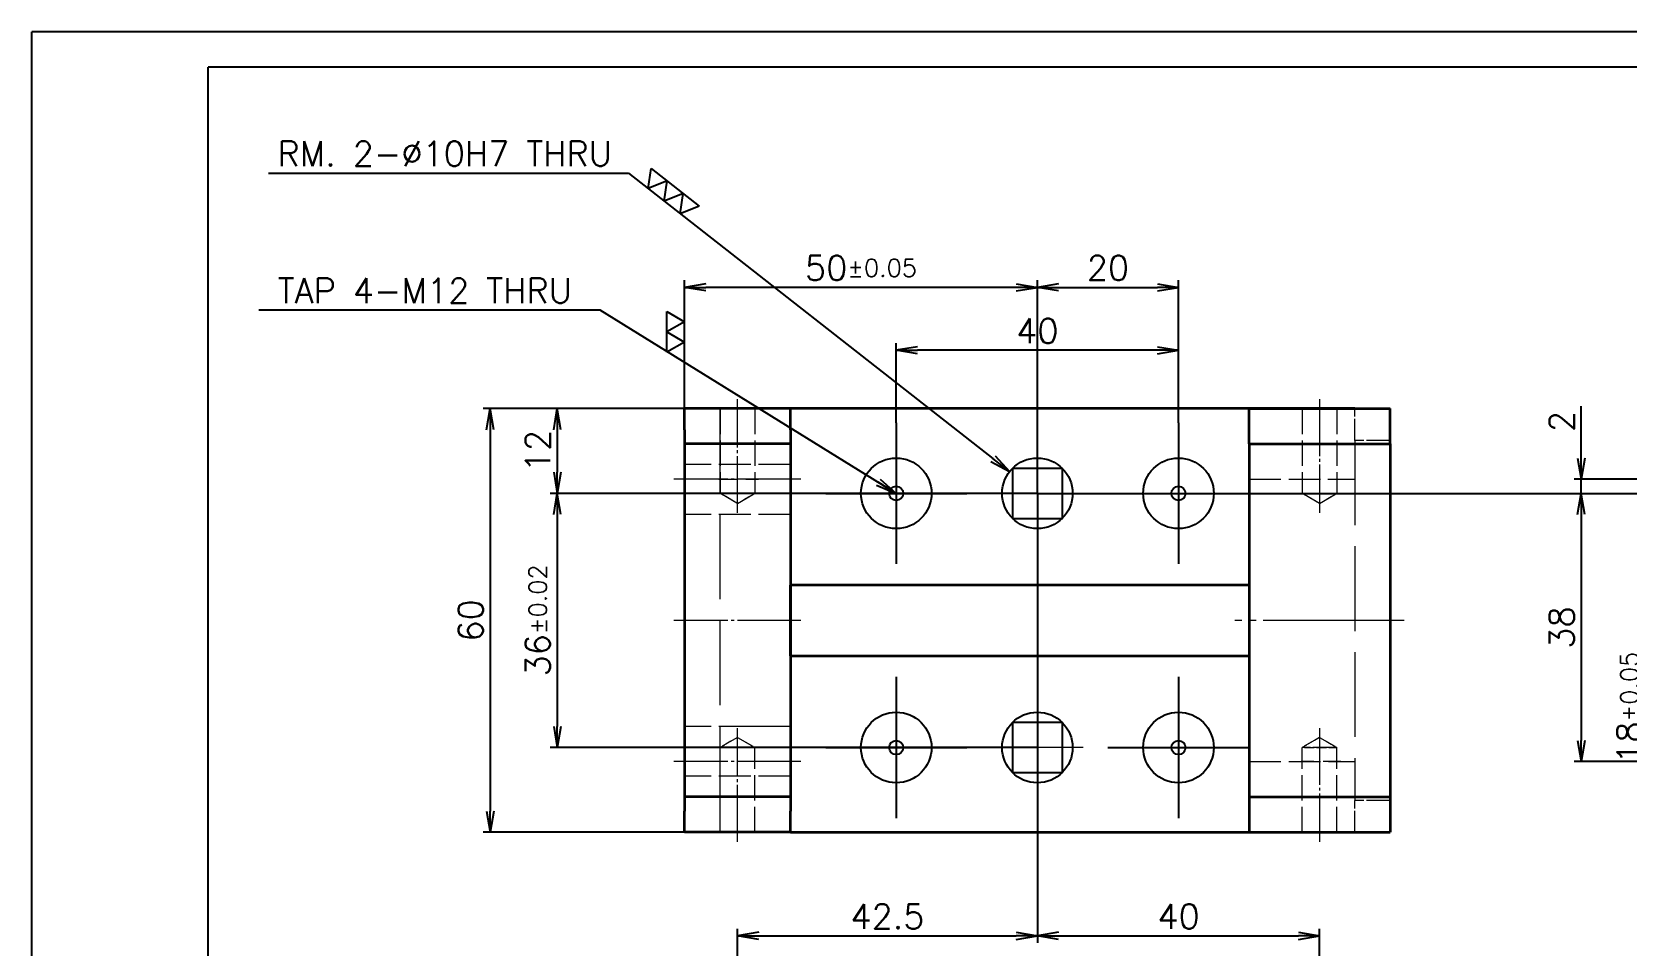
# Model space of a CAD drawing. Extents: x 0 to 18500, y -51 to 3802.
# Drawn here: x 11429.7 to 11655.7, y 162.5 to 291.9 of the extents above; entities that cross this region are included whole.
import ezdxf

# ---------------------------------------------------------------- set-up
doc = ezdxf.new("R2010")
doc.units = 0
doc.header["$MEASUREMENT"] = 0
for name, pattern in [('CENTER-HOKUTO', [23, 20, -1, 1, -1]), ('DASHED', [15, 12, -3]), ('HIDDEN-HOKUTO', [3.8, 2.5, -1.3])]:
    doc.linetypes.add(name, pattern=pattern)
doc.layers.get('0').update_dxf_attribs({"linetype": 'CONTINUOUS'})
doc.layers.get('DEFPOINTS').update_dxf_attribs({"linetype": 'CONTINUOUS'})
for name, color, linetype in [('AM_7', 2, 'CENTER-HOKUTO'), ('AM_HID', 1, 'HIDDEN-HOKUTO'), ('AM_VIS', 7, 'CONTINUOUS'), ('WORD_DIM', 253, 'CONTINUOUS')]:
    doc.layers.add(name, color=color, linetype=linetype)
doc.styles.get("Standard").update_dxf_attribs({"font": 'romans.shx', "bigfont": 'bigfont.shx'})
doc.dimstyles.get("Standard").update_dxf_attribs({"dimtxt": 3.5, "dimasz": 3, "dimexe": 1, "dimexo": 0, "dimgap": 1, "dimtad": 3, "dimdsep": 46, "dimtxsty": 'Standard', "dimblk1": 'OPEN', "dimblk2": 'OPEN', "dimsah": 1, "dimcen": 0, "dimclrd": 256, "dimclre": 256, "dimclrt": 3, "dimadec": 0, "dimazin": 0, "dimtfac": 1, "dimtmove": 0, "dimatfit": 3, "dimldrblk": 'OPEN', "dimfxl": 0, "dimtolj": 1, "dimtzin": 0, "dimarcsym": 0})

# ---------------------------------------------------------------- blocks, each defined once
blk = doc.blocks.new('_OPEN')
at = {"color": 0}
for p, q in [((-1, 0.167), (0, 0)), ((-1, -0.167), (0, 0)), ((0, 0), (-1, 0))]:
    blk.add_line(p, q, dxfattribs=at)
blk = doc.blocks.new('*D800')
at = {"layer": 'DEFPOINTS', "color": 0, "linetype": 'Continuous', "ltscale": 5}
for p in [(11537.22, 238.51), (11494.67, 178.51), (11537.22, 178.51)]:
    blk.add_point(p, dxfattribs=at)
at = {"layer": 'WORD_DIM', "linetype": 'Continuous', "lineweight": -2, "ltscale": 5}
for p, q in [((11537.22, 238.51), (11493.67, 238.51)), ((11494.67, 235.51), (11494.67, 181.51)), ((11537.22, 178.51), (11493.67, 178.51))]:
    blk.add_line(p, q, dxfattribs=at)
at = {"layer": 'WORD_DIM', "linetype": 'Continuous', "lineweight": -2, "ltscale": 5, "xscale": 3, "yscale": 3, "zscale": 3}
for p, rotation in [((11494.67, 238.51), 90), ((11494.67, 178.51), 270)]:
    blk.add_blockref('_OPEN', p, dxfattribs=dict(at, rotation=rotation))
at = {"layer": 'WORD_DIM', "color": 3, "linetype": 'Continuous', "ltscale": 5, "insert": (11491.92, 208.51), "char_height": 3.5, "attachment_point": 5, "rotation": 90}
blk.add_mtext('\\A1;60', dxfattribs=at)
blk = doc.blocks.new('MARK_M12BOLT')
at = {"color": 2, "linetype": 'CENTER-HOKUTO'}
for p, q in [((0, 5), (0, -5)), ((-5, 0), (5, 0))]:
    blk.add_line(p, q, dxfattribs=at)
at = {"color": 3, "linetype": 'Continuous'}
for radius in [2.5, 0.5]:
    blk.add_circle((0, 0), radius, dxfattribs=at)
blk = doc.blocks.new('MARK_10PIN')
at = {"color": 3, "linetype": 'Continuous'}
blk.add_lwpolyline([(-3.54, 3.54), (-3.54, -3.54), (3.54, -3.54), (3.54, 3.54)], close=True, dxfattribs=at)
blk.add_circle((0, 0), 5, dxfattribs=at)
blk = doc.blocks.new('*D809')
at = {"layer": 'DEFPOINTS', "color": 0, "linetype": 'CENTER-HOKUTO', "ltscale": 5}
for p in [(11592.22, 255.69), (11592.22, 236.51), (11572.22, 226.51)]:
    blk.add_point(p, dxfattribs=at)
at = {"layer": 'WORD_DIM', "linetype": 'CENTER-HOKUTO', "lineweight": -2, "ltscale": 5}
for p, q in [((11572.22, 226.51), (11572.22, 256.69)), ((11575.22, 255.69), (11589.22, 255.69)), ((11592.22, 236.51), (11592.22, 256.69))]:
    blk.add_line(p, q, dxfattribs=at)
at = {"layer": 'WORD_DIM', "linetype": 'CENTER-HOKUTO', "lineweight": -2, "ltscale": 5, "xscale": 3, "yscale": 3, "zscale": 3, "rotation": 180}
blk.add_blockref('_OPEN', (11572.22, 255.69), dxfattribs=at)
at = {"layer": 'WORD_DIM', "linetype": 'CENTER-HOKUTO', "lineweight": -2, "ltscale": 5, "xscale": 3, "yscale": 3, "zscale": 3}
blk.add_blockref('_OPEN', (11592.22, 255.69), dxfattribs=at)
at = {"layer": 'WORD_DIM', "color": 3, "linetype": 'CENTER-HOKUTO', "ltscale": 5, "insert": (11582.22, 258.44), "char_height": 3.5, "attachment_point": 5}
blk.add_mtext('\\A1;20', dxfattribs=at)
blk = doc.blocks.new('*D810')
at = {"layer": 'DEFPOINTS', "color": 0, "linetype": 'CENTER-HOKUTO', "ltscale": 5}
for p in [(11522.22, 255.69), (11522.22, 238.51), (11572.22, 226.51)]:
    blk.add_point(p, dxfattribs=at)
at = {"layer": 'WORD_DIM', "linetype": 'CENTER-HOKUTO', "lineweight": -2, "ltscale": 5}
for p, q in [((11522.22, 238.51), (11522.22, 256.69)), ((11569.22, 255.69), (11525.22, 255.69)), ((11572.22, 226.51), (11572.22, 256.69))]:
    blk.add_line(p, q, dxfattribs=at)
at = {"layer": 'WORD_DIM', "linetype": 'CENTER-HOKUTO', "lineweight": -2, "ltscale": 5, "xscale": 3, "yscale": 3, "zscale": 3, "rotation": 180}
blk.add_blockref('_OPEN', (11522.22, 255.69), dxfattribs=at)
at = {"layer": 'WORD_DIM', "linetype": 'CENTER-HOKUTO', "lineweight": -2, "ltscale": 5, "xscale": 3, "yscale": 3, "zscale": 3}
blk.add_blockref('_OPEN', (11572.22, 255.69), dxfattribs=at)
at = {"layer": 'WORD_DIM', "color": 3, "linetype": 'CENTER-HOKUTO', "ltscale": 5, "insert": (11547.22, 258.44), "char_height": 3.5, "attachment_point": 5}
blk.add_mtext('\\A1;50{\\H0.715x;%%p0.05}', dxfattribs=at)
blk = doc.blocks.new('*D811')
at = {"layer": 'DEFPOINTS', "color": 0, "linetype": 'CENTER-HOKUTO', "ltscale": 5}
for p in [(11552.22, 246.77), (11552.22, 236.51), (11592.22, 236.51)]:
    blk.add_point(p, dxfattribs=at)
at = {"layer": 'WORD_DIM', "linetype": 'CENTER-HOKUTO', "lineweight": -2, "ltscale": 5}
for p, q in [((11552.22, 236.51), (11552.22, 247.77)), ((11589.22, 246.77), (11555.22, 246.77)), ((11592.22, 236.51), (11592.22, 247.77))]:
    blk.add_line(p, q, dxfattribs=at)
at = {"layer": 'WORD_DIM', "linetype": 'CENTER-HOKUTO', "lineweight": -2, "ltscale": 5, "xscale": 3, "yscale": 3, "zscale": 3, "rotation": 180}
blk.add_blockref('_OPEN', (11552.22, 246.77), dxfattribs=at)
at = {"layer": 'WORD_DIM', "linetype": 'CENTER-HOKUTO', "lineweight": -2, "ltscale": 5, "xscale": 3, "yscale": 3, "zscale": 3}
blk.add_blockref('_OPEN', (11592.22, 246.77), dxfattribs=at)
at = {"layer": 'WORD_DIM', "color": 3, "linetype": 'CENTER-HOKUTO', "ltscale": 5, "insert": (11572.22, 249.52), "char_height": 3.5, "attachment_point": 5}
blk.add_mtext('\\A1;40', dxfattribs=at)
blk = doc.blocks.new('*D812')
at = {"layer": 'DEFPOINTS', "color": 0, "linetype": 'CENTER-HOKUTO', "ltscale": 5}
for p in [(11522.22, 238.51), (11504.17, 226.51), (11572.22, 226.51)]:
    blk.add_point(p, dxfattribs=at)
at = {"layer": 'WORD_DIM', "linetype": 'CENTER-HOKUTO', "lineweight": -2, "ltscale": 5}
for p, q in [((11522.22, 238.51), (11503.17, 238.51)), ((11504.17, 235.51), (11504.17, 229.51)), ((11572.22, 226.51), (11503.17, 226.51))]:
    blk.add_line(p, q, dxfattribs=at)
at = {"layer": 'WORD_DIM', "linetype": 'CENTER-HOKUTO', "lineweight": -2, "ltscale": 5, "xscale": 3, "yscale": 3, "zscale": 3}
for p, rotation in [((11504.17, 238.51), 90), ((11504.17, 226.51), 270)]:
    blk.add_blockref('_OPEN', p, dxfattribs=dict(at, rotation=rotation))
at = {"layer": 'WORD_DIM', "color": 3, "linetype": 'CENTER-HOKUTO', "ltscale": 5, "insert": (11501.42, 232.51), "char_height": 3.5, "attachment_point": 5, "rotation": 90}
blk.add_mtext('\\A1;12', dxfattribs=at)
blk = doc.blocks.new('*D813')
at = {"layer": 'DEFPOINTS', "color": 0, "linetype": 'CENTER-HOKUTO', "ltscale": 5}
for p in [(11572.22, 226.51), (11504.17, 190.51), (11572.22, 190.51)]:
    blk.add_point(p, dxfattribs=at)
at = {"layer": 'WORD_DIM', "linetype": 'CENTER-HOKUTO', "lineweight": -2, "ltscale": 5}
for p, q in [((11572.22, 226.51), (11503.17, 226.51)), ((11504.17, 223.51), (11504.17, 193.51)), ((11572.22, 190.51), (11503.17, 190.51))]:
    blk.add_line(p, q, dxfattribs=at)
at = {"layer": 'WORD_DIM', "linetype": 'CENTER-HOKUTO', "lineweight": -2, "ltscale": 5, "xscale": 3, "yscale": 3, "zscale": 3}
for p, rotation in [((11504.17, 226.51), 90), ((11504.17, 190.51), 270)]:
    blk.add_blockref('_OPEN', p, dxfattribs=dict(at, rotation=rotation))
at = {"layer": 'WORD_DIM', "color": 3, "linetype": 'CENTER-HOKUTO', "ltscale": 5, "insert": (11501.42, 208.51), "char_height": 3.5, "attachment_point": 5, "rotation": 90}
blk.add_mtext('\\A1;36{\\H0.715x;%%p0.02}', dxfattribs=at)
blk = doc.blocks.new('*D814')
at = {"layer": 'DEFPOINTS', "color": 0, "ltscale": 5}
for p in [(11704.05, 228.51), (11572.22, 226.51), (11649.28, 226.51)]:
    blk.add_point(p, dxfattribs=at)
at = {"layer": 'WORD_DIM', "lineweight": -2, "ltscale": 5}
for p, q in [((11649.28, 231.51), (11649.28, 238.85)), ((11704.05, 228.51), (11648.28, 228.51)), ((11649.28, 226.51), (11649.28, 228.51)), ((11572.22, 226.51), (11650.28, 226.51)), ((11649.28, 223.51), (11649.28, 220.51))]:
    blk.add_line(p, q, dxfattribs=at)
at = {"layer": 'WORD_DIM', "lineweight": -2, "ltscale": 5, "xscale": 3, "yscale": 3, "zscale": 3}
for p, rotation in [((11649.28, 228.51), 270), ((11649.28, 226.51), 90)]:
    blk.add_blockref('_OPEN', p, dxfattribs=dict(at, rotation=rotation))
at = {"layer": 'WORD_DIM', "color": 3, "ltscale": 5, "insert": (11646.53, 236.68), "char_height": 3.5, "attachment_point": 5, "rotation": 90}
blk.add_mtext('\\A1;2', dxfattribs=at)
blk = doc.blocks.new('*D815')
at = {"layer": 'DEFPOINTS', "color": 0, "ltscale": 5}
for p in [(11572.22, 226.51), (11649.28, 188.51), (11704.05, 188.51)]:
    blk.add_point(p, dxfattribs=at)
at = {"layer": 'WORD_DIM', "lineweight": -2, "ltscale": 5}
for p, q in [((11572.22, 226.51), (11650.28, 226.51)), ((11649.28, 223.51), (11649.28, 191.51)), ((11704.05, 188.51), (11648.28, 188.51))]:
    blk.add_line(p, q, dxfattribs=at)
at = {"layer": 'WORD_DIM', "lineweight": -2, "ltscale": 5, "xscale": 3, "yscale": 3, "zscale": 3}
for p, rotation in [((11649.28, 226.51), 90), ((11649.28, 188.51), 270)]:
    blk.add_blockref('_OPEN', p, dxfattribs=dict(at, rotation=rotation))
at = {"layer": 'WORD_DIM', "color": 3, "ltscale": 5, "insert": (11646.53, 207.51), "char_height": 3.5, "attachment_point": 5, "rotation": 90}
blk.add_mtext('\\A1;38', dxfattribs=at)
blk = doc.blocks.new('*D818')
at = {"layer": 'DEFPOINTS', "color": 0, "ltscale": 5}
for p in [(11572.22, 226.51), (11658.88, 208.51), (11703.05, 208.51)]:
    blk.add_point(p, dxfattribs=at)
at = {"layer": 'WORD_DIM', "lineweight": -2, "ltscale": 5}
for p, q in [((11572.22, 226.51), (11659.88, 226.51)), ((11658.88, 223.51), (11658.88, 211.51)), ((11703.05, 208.51), (11657.88, 208.51)), ((11658.88, 208.51), (11658.88, 186.76))]:
    blk.add_line(p, q, dxfattribs=at)
at = {"layer": 'WORD_DIM', "lineweight": -2, "ltscale": 5, "xscale": 3, "yscale": 3, "zscale": 3}
for p, rotation in [((11658.88, 226.51), 90), ((11658.88, 208.51), 270)]:
    blk.add_blockref('_OPEN', p, dxfattribs=dict(at, rotation=rotation))
at = {"layer": 'WORD_DIM', "color": 3, "ltscale": 5, "insert": (11656.13, 196.14), "char_height": 3.5, "attachment_point": 5, "rotation": 90}
blk.add_mtext('\\A1;18{\\H0.715x;%%p0.05}', dxfattribs=at)
blk = doc.blocks.new('*D820')
at = {"layer": 'DEFPOINTS', "color": 0, "linetype": 'Continuous', "ltscale": 5}
for p in [(11572.22, 226.51), (11612.22, 163.84), (11612.22, 59.29)]:
    blk.add_point(p, dxfattribs=at)
at = {"layer": 'WORD_DIM', "linetype": 'Continuous', "lineweight": -2, "ltscale": 5}
for p, q in [((11572.22, 226.51), (11572.22, 162.84)), ((11575.22, 163.84), (11609.22, 163.84)), ((11612.22, 59.29), (11612.22, 164.84))]:
    blk.add_line(p, q, dxfattribs=at)
at = {"layer": 'WORD_DIM', "linetype": 'Continuous', "lineweight": -2, "ltscale": 5, "xscale": 3, "yscale": 3, "zscale": 3, "rotation": 180}
blk.add_blockref('_OPEN', (11572.22, 163.84), dxfattribs=at)
at = {"layer": 'WORD_DIM', "linetype": 'Continuous', "lineweight": -2, "ltscale": 5, "xscale": 3, "yscale": 3, "zscale": 3}
blk.add_blockref('_OPEN', (11612.22, 163.84), dxfattribs=at)
at = {"layer": 'WORD_DIM', "color": 3, "linetype": 'Continuous', "ltscale": 5, "insert": (11592.22, 166.59), "char_height": 3.5, "attachment_point": 5}
blk.add_mtext('\\A1;40', dxfattribs=at)
blk = doc.blocks.new('*D821')
at = {"layer": 'DEFPOINTS', "color": 0, "linetype": 'Continuous', "ltscale": 5}
for p in [(11572.22, 226.51), (11572.22, 163.84), (11529.72, 59.29)]:
    blk.add_point(p, dxfattribs=at)
at = {"layer": 'WORD_DIM', "linetype": 'Continuous', "lineweight": -2, "ltscale": 5}
for p, q in [((11572.22, 226.51), (11572.22, 162.84)), ((11529.72, 59.29), (11529.72, 164.84)), ((11532.72, 163.84), (11569.22, 163.84))]:
    blk.add_line(p, q, dxfattribs=at)
at = {"layer": 'WORD_DIM', "linetype": 'Continuous', "lineweight": -2, "ltscale": 5, "xscale": 3, "yscale": 3, "zscale": 3, "rotation": 180}
blk.add_blockref('_OPEN', (11529.72, 163.84), dxfattribs=at)
at = {"layer": 'WORD_DIM', "linetype": 'Continuous', "lineweight": -2, "ltscale": 5, "xscale": 3, "yscale": 3, "zscale": 3}
blk.add_blockref('_OPEN', (11572.22, 163.84), dxfattribs=at)
at = {"layer": 'WORD_DIM', "color": 3, "linetype": 'Continuous', "ltscale": 5, "insert": (11550.97, 166.59), "char_height": 3.5, "attachment_point": 5}
blk.add_mtext('\\A1;42.5', dxfattribs=at)
blk = doc.blocks.new('*D822')
at = {"layer": 'DEFPOINTS', "color": 0, "linetype": 'Continuous', "ltscale": 5}
for p in [(11568.28, 229.59), (11576.15, 223.43)]:
    blk.add_point(p, dxfattribs=at)
at = {"layer": 'WORD_DIM', "linetype": 'Continuous', "lineweight": -2, "ltscale": 5}
for p, q in [((11463.23, 271.87), (11514.26, 271.87)), ((11514.26, 271.87), (11565.92, 231.44))]:
    blk.add_line(p, q, dxfattribs=at)
at = {"layer": 'WORD_DIM', "linetype": 'Continuous', "lineweight": -2, "ltscale": 5, "xscale": 3, "yscale": 3, "zscale": 3, "rotation": 321.9515912693674}
blk.add_blockref('_OPEN', (11568.28, 229.59), dxfattribs=at)
at = {"layer": 'WORD_DIM', "color": 3, "linetype": 'Continuous', "ltscale": 5, "insert": (11488.24, 274.62), "char_height": 3.5, "attachment_point": 5}
blk.add_mtext('\\A1;RM. 2-∅10H7 THRU', dxfattribs=at)
blk = doc.blocks.new('shiage3')
at = {"layer": 'WORD_DIM', "color": 3, "linetype": 'Continuous'}
for p, q in [((-1.44, 2.5), (7.22, 2.5)), ((0, 0), (-1.44, 2.5)), ((1.44, 2.5), (0, 0)), ((2.89, 0), (1.44, 2.5)), ((4.33, 2.5), (2.89, 0)), ((5.77, 0), (4.33, 2.5)), ((7.22, 2.5), (5.77, 0))]:
    blk.add_line(p, q, dxfattribs=at)
blk = doc.blocks.new('shiage2')
at = {"layer": 'WORD_DIM', "color": 3, "linetype": 'Continuous'}
for p, q in [((-1.44, 2.5), (4.33, 2.5)), ((0, 0), (-1.44, 2.5)), ((1.44, 2.5), (0, 0)), ((2.89, 0), (1.44, 2.5)), ((4.33, 2.5), (2.89, 0))]:
    blk.add_line(p, q, dxfattribs=at)

msp = doc.modelspace()

# ---------------------------------------------------------------- linework, layer by layer
at = {"layer": 'AM_7', "lineweight": 13, "ltscale": 0.402583}
for p, q in [((11529.71654, 223.75039), (11529.71654, 239.85372)), ((11612.21654, 239.85372), (11612.21654, 223.75039))]:
    msp.add_line(p, q, dxfattribs=at)
at = {"layer": 'AM_7', "lineweight": 13}
for p, q in [((11552.21654, 233.08162), (11552.21654, 219.94381)), ((11572.21654, 233.01272), (11572.21654, 220.01272)), ((11592.21654, 233.08162), (11592.21654, 219.94381)), ((11558.7849, 226.51272), (11545.64818, 226.51272)), ((11578.71654, 226.51272), (11565.71654, 226.51272)), ((11598.7849, 226.51272), (11585.64818, 226.51272)), ((11624.21654, 208.51278), (11600.21654, 208.51168)), ((11552.21654, 197.08162), (11552.21654, 183.94381)), ((11572.21654, 197.01272), (11572.21654, 184.01272)), ((11592.21654, 197.08162), (11592.21654, 183.94381)), ((11558.7849, 190.51272), (11545.64818, 190.51272)), ((11578.71654, 190.51272), (11565.71654, 190.51272)), ((11598.7849, 190.51272), (11585.64818, 190.51272))]:
    msp.add_line(p, q, dxfattribs=at)
at = {"layer": 'AM_7', "lineweight": 13, "ltscale": 0.328445}
for p, q in [((11552.21654, 233.08162), (11552.21654, 219.94381)), ((11592.21654, 233.08162), (11592.21654, 219.94381)), ((11552.21654, 197.08162), (11552.21654, 183.94381)), ((11592.21654, 197.08162), (11592.21654, 183.94381))]:
    msp.add_line(p, q, dxfattribs=at)
at = {"layer": 'AM_7', "lineweight": 13, "ltscale": 0.325}
for p, q in [((11572.21654, 233.01272), (11572.21654, 220.01272)), ((11578.71654, 226.51272), (11565.71654, 226.51272)), ((11572.21654, 197.01272), (11572.21654, 184.01272)), ((11578.71654, 190.51272), (11565.71654, 190.51272))]:
    msp.add_line(p, q, dxfattribs=at)
at = {"layer": 'AM_7', "lineweight": 13, "ltscale": 0.45}
for p, q in [((11538.71654, 228.51272), (11520.71654, 228.51272)), ((11538.71654, 208.51272), (11520.71654, 208.51272)), ((11538.71654, 188.51272), (11520.71654, 188.51272))]:
    msp.add_line(p, q, dxfattribs=at)
at = {"layer": 'AM_7', "lineweight": 13, "ltscale": 0.328442}
for p, q in [((11558.78587, 226.51272), (11545.64818, 226.51272)), ((11598.78587, 226.51272), (11585.64818, 226.51272)), ((11558.78587, 190.51272), (11545.64818, 190.51272)), ((11598.78587, 190.51272), (11585.64818, 190.51272))]:
    msp.add_line(p, q, dxfattribs=at)
at = {"layer": 'AM_7', "lineweight": 13, "ltscale": 0.402582}
for p, q in [((11529.71654, 177.16982), (11529.71654, 193.27309)), ((11612.21654, 193.27309), (11612.21654, 177.16982))]:
    msp.add_line(p, q, dxfattribs=at)
at = {"layer": 'AM_HID', "color": 1, "linetype": 'DASHED', "lineweight": 13}
for p, q in [((11527.21654, 238.51272), (11527.21654, 178.51272)), ((11617.21654, 234.01272), (11617.21654, 186.13436))]:
    msp.add_line(p, q, dxfattribs=at)
at = {"layer": 'AM_HID', "color": 1, "linetype": 'DASHED', "lineweight": 13, "ltscale": 0.3}
for p, q in [((11527.25853, 238.51174), (11527.25853, 226.51174)), ((11532.17552, 238.51174), (11532.17552, 226.51174)), ((11609.75853, 238.51174), (11609.75853, 226.51174)), ((11614.67552, 238.51174), (11614.67552, 226.51174)), ((11527.25853, 178.51174), (11527.25853, 190.51174)), ((11532.17552, 178.51174), (11532.17552, 190.51174)), ((11609.75853, 178.51174), (11609.75853, 190.51174)), ((11614.67552, 178.51174), (11614.67552, 190.51174))]:
    msp.add_line(p, q, dxfattribs=at)
at = {"layer": 'AM_HID', "lineweight": 13}
for p, q in [((11617.21654, 234.01265), (11617.21654, 238.51272)), ((11622.21654, 234.01272), (11617.21654, 234.01272)), ((11527.08372, 228.51174), (11532.71654, 228.51174)), ((11609.58372, 228.51174), (11615.21654, 228.51174)), ((11527.25755, 226.51174), (11531.87474, 226.51174)), ((11529.71654, 225.09237), (11527.25755, 226.51174)), ((11527.55833, 226.51174), (11532.17552, 226.51174)), ((11529.71654, 225.09237), (11532.17552, 226.51174)), ((11609.75755, 226.51174), (11614.37474, 226.51174)), ((11612.21654, 225.09237), (11609.75755, 226.51174)), ((11610.05833, 226.51174), (11614.67552, 226.51174)), ((11612.21654, 225.09237), (11614.67552, 226.51174)), ((11602.21654, 203.51272), (11602.21654, 213.51272)), ((11537.21654, 193.51272), (11522.21654, 193.51272)), ((11529.71654, 191.93117), (11527.25755, 190.51174)), ((11531.87474, 190.51174), (11527.25755, 190.51174)), ((11532.17552, 190.51174), (11527.55833, 190.51174)), ((11529.71654, 191.93117), (11532.17552, 190.51174)), ((11612.21654, 191.93117), (11609.75755, 190.51174)), ((11614.37474, 190.51174), (11609.75755, 190.51174)), ((11614.67552, 190.51174), (11610.05833, 190.51174)), ((11612.21654, 191.93117), (11614.67552, 190.51174)), ((11615.21654, 188.51174), (11609.58372, 188.51174)), ((11617.21654, 186.13436), (11617.21654, 183.01272)), ((11622.21654, 183.01272), (11617.21654, 183.01272)), ((11617.21654, 178.51272), (11617.21654, 183.01265)), ((11527.21654, 178.51272), (11537.21654, 178.51272)), ((11602.21654, 178.51272), (11617.21654, 178.51272))]:
    msp.add_line(p, q, dxfattribs=at)
at = {"layer": 'AM_HID', "color": 1, "linetype": 'DASHED', "lineweight": 13, "ltscale": 0.112502}
msp.add_line((11617.21654, 234.01265), (11617.21654, 238.51272), dxfattribs=at)
at = {"layer": 'AM_HID', "color": 1, "linetype": 'DASHED', "lineweight": 13, "ltscale": 0.125}
for p, q in [((11622.21654, 234.01272), (11617.21654, 234.01272)), ((11622.21654, 183.01272), (11617.21654, 183.01272))]:
    msp.add_line(p, q, dxfattribs=at)
at = {"layer": 'AM_HID', "color": 1, "linetype": 'DASHED', "lineweight": 13, "ltscale": 0.375}
for p, q in [((11537.21654, 230.57967), (11522.21654, 230.57967)), ((11537.21654, 230.57967), (11522.21654, 230.57967)), ((11602.21654, 228.51174), (11617.21654, 228.51174)), ((11537.21654, 226.4457), (11522.21654, 226.4457)), ((11537.21654, 226.4457), (11522.21654, 226.4457)), ((11537.21654, 223.51272), (11522.21654, 223.51272)), ((11537.21654, 193.51272), (11522.21654, 193.51272)), ((11537.21654, 190.57967), (11522.21654, 190.57967)), ((11537.21654, 190.57967), (11522.21654, 190.57967)), ((11602.21654, 188.51174), (11617.21654, 188.51174)), ((11537.21654, 186.4457), (11522.21654, 186.4457)), ((11537.21654, 186.4457), (11522.21654, 186.4457)), ((11602.21654, 178.51272), (11617.21654, 178.51272))]:
    msp.add_line(p, q, dxfattribs=at)
at = {"layer": 'AM_HID', "color": 1, "linetype": 'DASHED', "lineweight": 13, "ltscale": 0.115393}
for p, q in [((11527.25853, 226.51174), (11531.87425, 226.51174)), ((11609.75853, 226.51174), (11614.37425, 226.51174)), ((11527.25853, 190.51174), (11531.87425, 190.51174)), ((11614.37425, 190.51174), (11609.75853, 190.51174))]:
    msp.add_line(p, q, dxfattribs=at)
at = {"layer": 'AM_HID', "color": 1, "linetype": 'DASHED', "lineweight": 13, "ltscale": 0.07096}
for p, q in [((11529.71654, 225.09237), (11527.25853, 226.51174)), ((11612.21654, 225.09237), (11609.75853, 226.51174)), ((11529.71654, 191.93117), (11527.25853, 190.51174)), ((11612.21654, 191.93117), (11609.75853, 190.51174))]:
    msp.add_line(p, q, dxfattribs=at)
at = {"layer": 'AM_HID', "color": 1, "linetype": 'DASHED', "lineweight": 13, "ltscale": 0.115405}
for p, q in [((11532.17552, 226.51174), (11527.55931, 226.51174)), ((11610.05931, 226.51174), (11614.67552, 226.51174)), ((11527.55931, 190.51174), (11532.17552, 190.51174)), ((11610.05931, 190.51174), (11614.67552, 190.51174))]:
    msp.add_line(p, q, dxfattribs=at)
at = {"layer": 'AM_HID', "color": 1, "linetype": 'DASHED', "lineweight": 13, "ltscale": 0.070981}
for p, q in [((11529.71654, 225.09237), (11532.17552, 226.51174)), ((11612.21654, 225.09237), (11614.67552, 226.51174)), ((11529.71654, 191.93117), (11532.17552, 190.51174)), ((11612.21654, 191.93117), (11614.67552, 190.51174))]:
    msp.add_line(p, q, dxfattribs=at)
at = {"layer": 'AM_HID', "color": 1, "linetype": 'DASHED', "lineweight": 13, "ltscale": 0.25}
for p, q in [((11602.21654, 203.51272), (11602.21654, 213.51272)), ((11527.21654, 178.51272), (11537.21654, 178.51272))]:
    msp.add_line(p, q, dxfattribs=at)
at = {"layer": 'AM_HID', "color": 1, "linetype": 'DASHED', "lineweight": 13, "ltscale": 0.078041}
msp.add_line((11617.21654, 186.13436), (11617.21654, 183.01272), dxfattribs=at)
at = {"layer": 'AM_HID', "color": 1, "linetype": 'DASHED', "lineweight": 13, "ltscale": 0.112498}
msp.add_line((11617.21654, 178.51272), (11617.21654, 183.01265), dxfattribs=at)
at = {"layer": 'AM_VIS', "linetype": 'Continuous'}
for p in [(11844.71906, 286.86842), (11454.71906, -0.13158)]:
    msp.add_line(p, (11454.71906, 286.86842), dxfattribs=at)
at = {"layer": 'AM_VIS', "lineweight": 35, "ltscale": 0.375}
for p, q in [((11537.21654, 238.51174), (11522.21654, 238.51174)), ((11537.21654, 238.51174), (11522.21654, 238.51174)), ((11537.21654, 233.51174), (11522.21654, 233.51174)), ((11537.21654, 233.51174), (11522.21654, 233.51174)), ((11537.21654, 183.51174), (11522.21654, 183.51174)), ((11537.21654, 183.51174), (11522.21654, 183.51174)), ((11537.21654, 178.51174), (11522.21654, 178.51174)), ((11537.21654, 178.51174), (11522.21654, 178.51174))]:
    msp.add_line(p, q, dxfattribs=at)
at = {"layer": 'AM_VIS', "lineweight": 35, "ltscale": 0.075}
for p, q in [((11522.21654, 235.51174), (11522.21654, 238.51174)), ((11522.21654, 235.51174), (11522.21654, 238.51174)), ((11537.21654, 235.51174), (11537.21654, 238.51174)), ((11537.21654, 235.51174), (11537.21654, 238.51174)), ((11522.21654, 178.51174), (11522.21654, 181.51174)), ((11522.21654, 178.51174), (11522.21654, 181.51174)), ((11537.21654, 178.51174), (11537.21654, 181.51174)), ((11537.21654, 178.51174), (11537.21654, 181.51174))]:
    msp.add_line(p, q, dxfattribs=at)
at = {"layer": 'AM_VIS', "lineweight": 35}
for p, q in [((11617.21654, 238.51272), (11527.21654, 238.51272)), ((11617.21654, 238.51272), (11527.21654, 238.51272)), ((11602.21654, 238.51174), (11622.21654, 238.51174)), ((11602.21654, 238.51174), (11622.21654, 238.51174)), ((11522.21654, 235.51174), (11522.21654, 181.51174)), ((11522.21654, 235.51174), (11522.21654, 181.51174)), ((11537.21654, 235.51174), (11537.21654, 181.51174)), ((11537.21654, 235.51174), (11537.21654, 181.51174)), ((11602.21654, 233.51174), (11602.21654, 183.51174)), ((11602.21654, 233.51174), (11622.21654, 233.51174)), ((11602.21654, 233.51174), (11602.21654, 183.51174)), ((11602.21654, 233.51174), (11622.21654, 233.51174)), ((11622.21654, 233.51174), (11622.21654, 183.51174)), ((11622.21654, 233.51174), (11622.21654, 183.51174)), ((11622.21654, 233.51174), (11622.21654, 183.51174)), ((11602.21654, 213.51272), (11537.21654, 213.51272)), ((11602.21654, 213.51272), (11537.21654, 213.51272)), ((11537.21654, 203.51272), (11602.21654, 203.51272)), ((11537.21654, 203.51272), (11602.21654, 203.51272)), ((11602.21654, 183.51174), (11622.21654, 183.51174)), ((11602.21654, 183.51174), (11622.21654, 183.51174)), ((11537.21654, 178.51272), (11602.21654, 178.51272)), ((11537.21654, 178.51272), (11602.21654, 178.51272)), ((11602.21654, 178.51174), (11622.21654, 178.51174)), ((11602.21654, 178.51174), (11622.21654, 178.51174))]:
    msp.add_line(p, q, dxfattribs=at)
at = {"layer": 'AM_VIS', "lineweight": 35, "ltscale": 0.125}
for p, q in [((11602.21654, 233.51174), (11602.21654, 238.51174)), ((11602.21654, 233.51174), (11602.21654, 238.51174)), ((11622.21654, 233.51174), (11622.21654, 238.51174)), ((11622.21654, 233.51174), (11622.21654, 238.51174)), ((11602.21654, 183.51174), (11602.21654, 178.51174)), ((11602.21654, 183.51174), (11602.21654, 178.51174)), ((11622.21654, 183.51174), (11622.21654, 178.51174)), ((11622.21654, 183.51174), (11622.21654, 178.51174))]:
    msp.add_line(p, q, dxfattribs=at)
at = {"layer": 'AM_VIS', "lineweight": 35, "ltscale": 0.25}
msp.add_line((11537.21654, 203.51272), (11537.21654, 213.51272), dxfattribs=at)
msp.add_line((11537.21654, 203.51272), (11537.21654, 213.51272), dxfattribs=at)
at = {"layer": 'WORD_DIM', "linetype": 'Continuous'}
for p in [(11429.71906, -5.13158), (11849.71906, 291.86842)]:
    msp.add_line(p, (11429.71906, 291.86842), dxfattribs=at)

# ---------------------------------------------------------------- block references
at = {"layer": 'WORD_DIM', "color": 3, "linetype": 'Continuous', "ltscale": 5, "rotation": 321.9515912694657}
msp.add_blockref('shiage3', (11517.06759, 269.67488), dxfattribs=at)
at = {"layer": 'WORD_DIM', "color": 3, "linetype": 'Continuous', "rotation": 90}
msp.add_blockref('shiage2', (11522.21654, 247.92553), dxfattribs=at)
at = {"layer": 'WORD_DIM', "color": 3, "linetype": 'Continuous', "ltscale": 5, "xscale": 2, "yscale": 2, "zscale": 2}
for p in [(11552.21654, 226.51272), (11592.21654, 226.51272), (11552.21654, 190.51272), (11592.21654, 190.51272)]:
    msp.add_blockref('MARK_M12BOLT', p, dxfattribs=at)
at = {"layer": 'WORD_DIM', "color": 3, "linetype": 'CENTER-HOKUTO', "ltscale": 5}
for p in [(11572.21654, 226.51272), (11572.21654, 190.51272)]:
    msp.add_blockref('MARK_10PIN', p, dxfattribs=at)

# ---------------------------------------------------------------- texts
at = {"layer": 'WORD_DIM', "color": 3, "linetype": 'Continuous', "ltscale": 5, "insert": (11506.26007, 253.46834), "char_height": 3.5, "attachment_point": 9}
msp.add_mtext('TAP 4-M12 THRU', dxfattribs=at)

# ---------------------------------------------------------------- dimensions: what is measured, and where the dimension line sits
at = {"layer": 'WORD_DIM', "linetype": 'Continuous', "ltscale": 5}
dim = msp.add_diameter_dim_2p(p1=(11576.15399, 223.43108), p2=(11568.27908, 229.59435), text='RM. 2-<>H7 THRU', dimstyle='Standard', override={"dimtoh": 1, "dimtofl": 0}, dxfattribs=at)
dim.commit()
dim.dimension.update_dxf_attribs({"geometry": '*D822', "text_midpoint": (11488.24251, 271.87288), "dimtype": 163})
at = {"layer": 'WORD_DIM', "color": 2, "linetype": 'CENTER-HOKUTO', "ltscale": 5}
dim = msp.add_linear_dim(base=(11522.21654, 255.69038), p1=(11572.21654, 226.51272), p2=(11522.21654, 238.51174), text='<>{\\H0.715x;%%p0.05}', dimstyle='Standard', dxfattribs=at)
dim.commit()
dim.dimension.update_dxf_attribs({"geometry": '*D810', "text_midpoint": (11547.21654, 258.44038)})
for base, p1, p2, picture, middle in [((11592.21654, 255.69038), (11572.21654, 226.51272), (11592.21654, 236.51272), '*D809', (11582.21654, 258.44038)), ((11552.21654, 246.77344), (11592.21654, 236.51272), (11552.21654, 236.51272), '*D811', (11572.21654, 249.52344))]:
    dim = msp.add_linear_dim(base=base, p1=p1, p2=p2, dimstyle='Standard', dxfattribs=at)
    dim.commit()
    dim.dimension.update_dxf_attribs({"geometry": picture, "text_midpoint": middle})
at = {"layer": 'WORD_DIM', "linetype": 'Continuous', "ltscale": 5}
dim = msp.add_linear_dim(base=(11494.67107, 178.51272), p1=(11537.21654, 238.51174), p2=(11537.21654, 178.51272), angle=90, dimstyle='Standard', dxfattribs=at)
dim.commit()
dim.dimension.update_dxf_attribs({"geometry": '*D800', "text_midpoint": (11491.92107, 208.51223)})
at = {"layer": 'WORD_DIM', "color": 2, "linetype": 'CENTER-HOKUTO', "ltscale": 5}
dim = msp.add_linear_dim(base=(11504.16918, 226.51272), p1=(11522.21654, 238.51174), p2=(11572.21654, 226.51272), angle=90, dimstyle='Standard', dxfattribs=at)
dim.commit()
dim.dimension.update_dxf_attribs({"geometry": '*D812', "text_midpoint": (11501.41918, 232.51223)})
at = {"layer": 'WORD_DIM', "color": 4, "ltscale": 5}
dim = msp.add_linear_dim(base=(11649.28401, 226.51272), p1=(11704.05443, 228.51269), p2=(11572.21654, 226.51272), angle=90, dimstyle='Standard', dxfattribs=at)
dim.commit()
dim.dimension.update_dxf_attribs({"geometry": '*D814', "text_midpoint": (11649.28401, 236.67938), "dimtype": 160})
at = {"layer": 'WORD_DIM', "color": 2, "linetype": 'CENTER-HOKUTO', "ltscale": 5}
dim = msp.add_linear_dim(base=(11504.16918, 190.51272), p1=(11572.21654, 226.51272), p2=(11572.21654, 190.51272), angle=90, text='<>{\\H0.715x;%%p0.02}', dimstyle='Standard', dxfattribs=at)
dim.commit()
dim.dimension.update_dxf_attribs({"geometry": '*D813', "text_midpoint": (11501.41918, 208.51272)})
at = {"layer": 'WORD_DIM', "linetype": 'Continuous', "ltscale": 5}
for base, p1, p2, picture, middle in [((11572.21654, 163.84401), (11529.71751, 59.29388), (11572.21654, 226.51272), '*D821', (11550.96702, 166.59401)), ((11612.21751, 163.84401), (11572.21654, 226.51272), (11612.21751, 59.29388), '*D820', (11592.21702, 166.59401))]:
    dim = msp.add_linear_dim(base=base, p1=p1, p2=p2, dimstyle='Standard', dxfattribs=at)
    dim.commit()
    dim.dimension.update_dxf_attribs({"geometry": picture, "text_midpoint": middle})
at = {"layer": 'WORD_DIM', "color": 4, "ltscale": 5}
dim = msp.add_linear_dim(base=(11649.28401, 188.51269), p1=(11572.21654, 226.51272), p2=(11704.05443, 188.51269), angle=90, dimstyle='Standard', dxfattribs=at)
dim.commit()
dim.dimension.update_dxf_attribs({"geometry": '*D815', "text_midpoint": (11646.53401, 207.5127)})
dim = msp.add_linear_dim(base=(11658.87699, 208.51272), p1=(11572.21654, 226.51272), p2=(11703.05443, 208.51272), angle=90, text='<>{\\H0.715x;%%p0.05}', dimstyle='Standard', dxfattribs=at)
dim.commit()
dim.dimension.update_dxf_attribs({"geometry": '*D818', "text_midpoint": (11656.12699, 196.13813)})

# ---------------------------------------------------------------- leaders
at = {"layer": 'WORD_DIM', "linetype": 'Continuous', "ltscale": 5, "annotation_type": 0, "has_hookline": 1, "hookline_direction": 1, "text_width": 44.36667}
msp.add_leader([(11552.21654, 226.51272), (11510.26007, 252.46834), (11507.26007, 252.46834)], dimstyle='Standard', dxfattribs=at)

doc.saveas('drawing.dxf')
